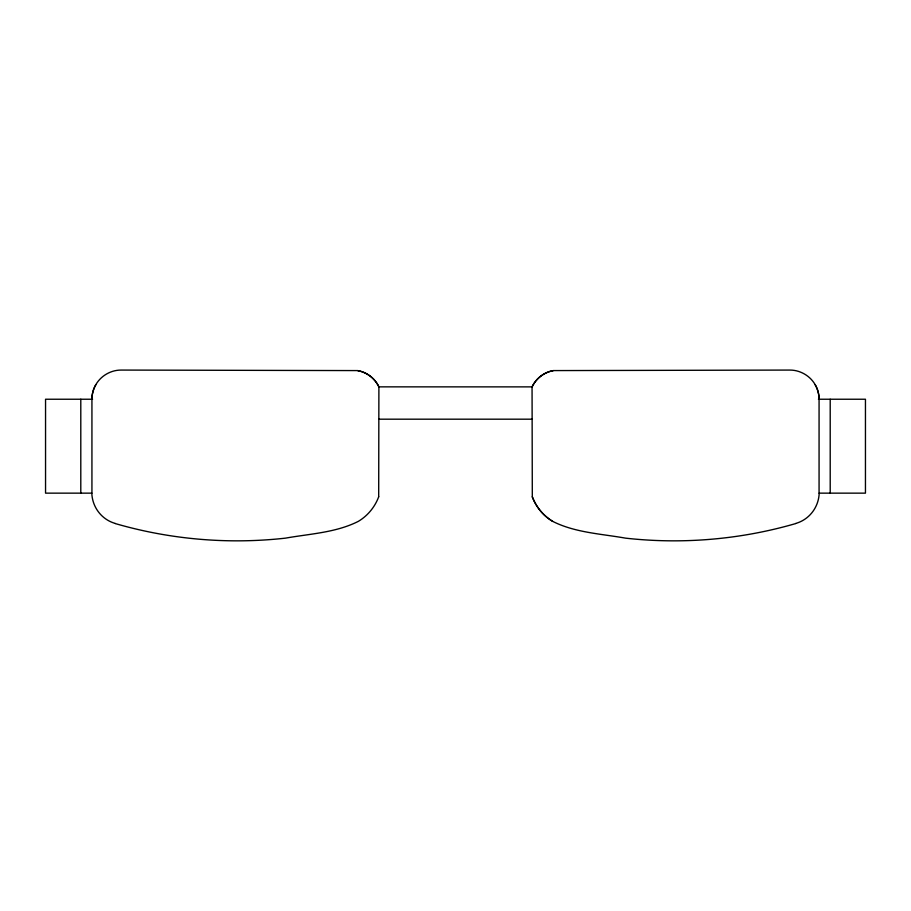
<?xml version="1.0" encoding="UTF-8"?>
<svg xmlns="http://www.w3.org/2000/svg" width="911" height="911" viewBox="0 0 911 911"><rect width="100%" height="100%" fill="white"/><g stroke="black" fill="none" stroke-linecap="round" stroke-linejoin="round"><path stroke-width="1.37" d="M378.691 496.746L378.896 386.879A29.835 29.232 -90 0 0 357.864 370.64A29.835 29.232 90 0 1 378.942 386.856L532.104 386.879A29.835 29.232 -90 0 1 553.136 370.64A29.835 29.232 90 0 0 532.058 386.856L532.309 496.746M92.569 399.234L45.55 399.234L45.55 493.147L91.931 493.147L91.931 399.234A28.719 28.139 90 0 1 95.837 384.658C100.927 375.776 110.869 370.037 121.106 370.071L357.875 370.583M795.702 523.574C740.632 539.551 682.464 544.527 625.481 538.139C601.135 533.8 575 532.696 552.59 521.32A48.511 47.531 -90 0 1 532.286 496.757A48.511 47.531 90 0 0 552.613 521.297M553.125 370.583L789.894 370.071C800.131 370.037 810.073 375.776 815.163 384.658A28.719 28.139 -90 0 1 819.069 399.234L819.069 493.147L865.45 493.147L865.45 399.234L818.431 399.234M378.896 419.185L532.104 419.185M115.298 523.574C170.368 539.551 228.536 544.527 285.519 538.139C309.865 533.8 336 532.696 358.41 521.32A48.511 47.531 -90 0 0 378.714 496.757M830.206 399.234L830.206 493.147M80.794 399.234L80.794 493.147M115.333 523.461A32.648 31.987 90 0 1 91.806 493.158M91.931 399.234A28.719 28.139 -90 0 1 95.837 384.658M819.194 493.158A32.648 31.987 -90 0 1 795.667 523.461M815.163 384.658A28.719 28.139 90 0 1 819.069 399.234"/></g></svg>
